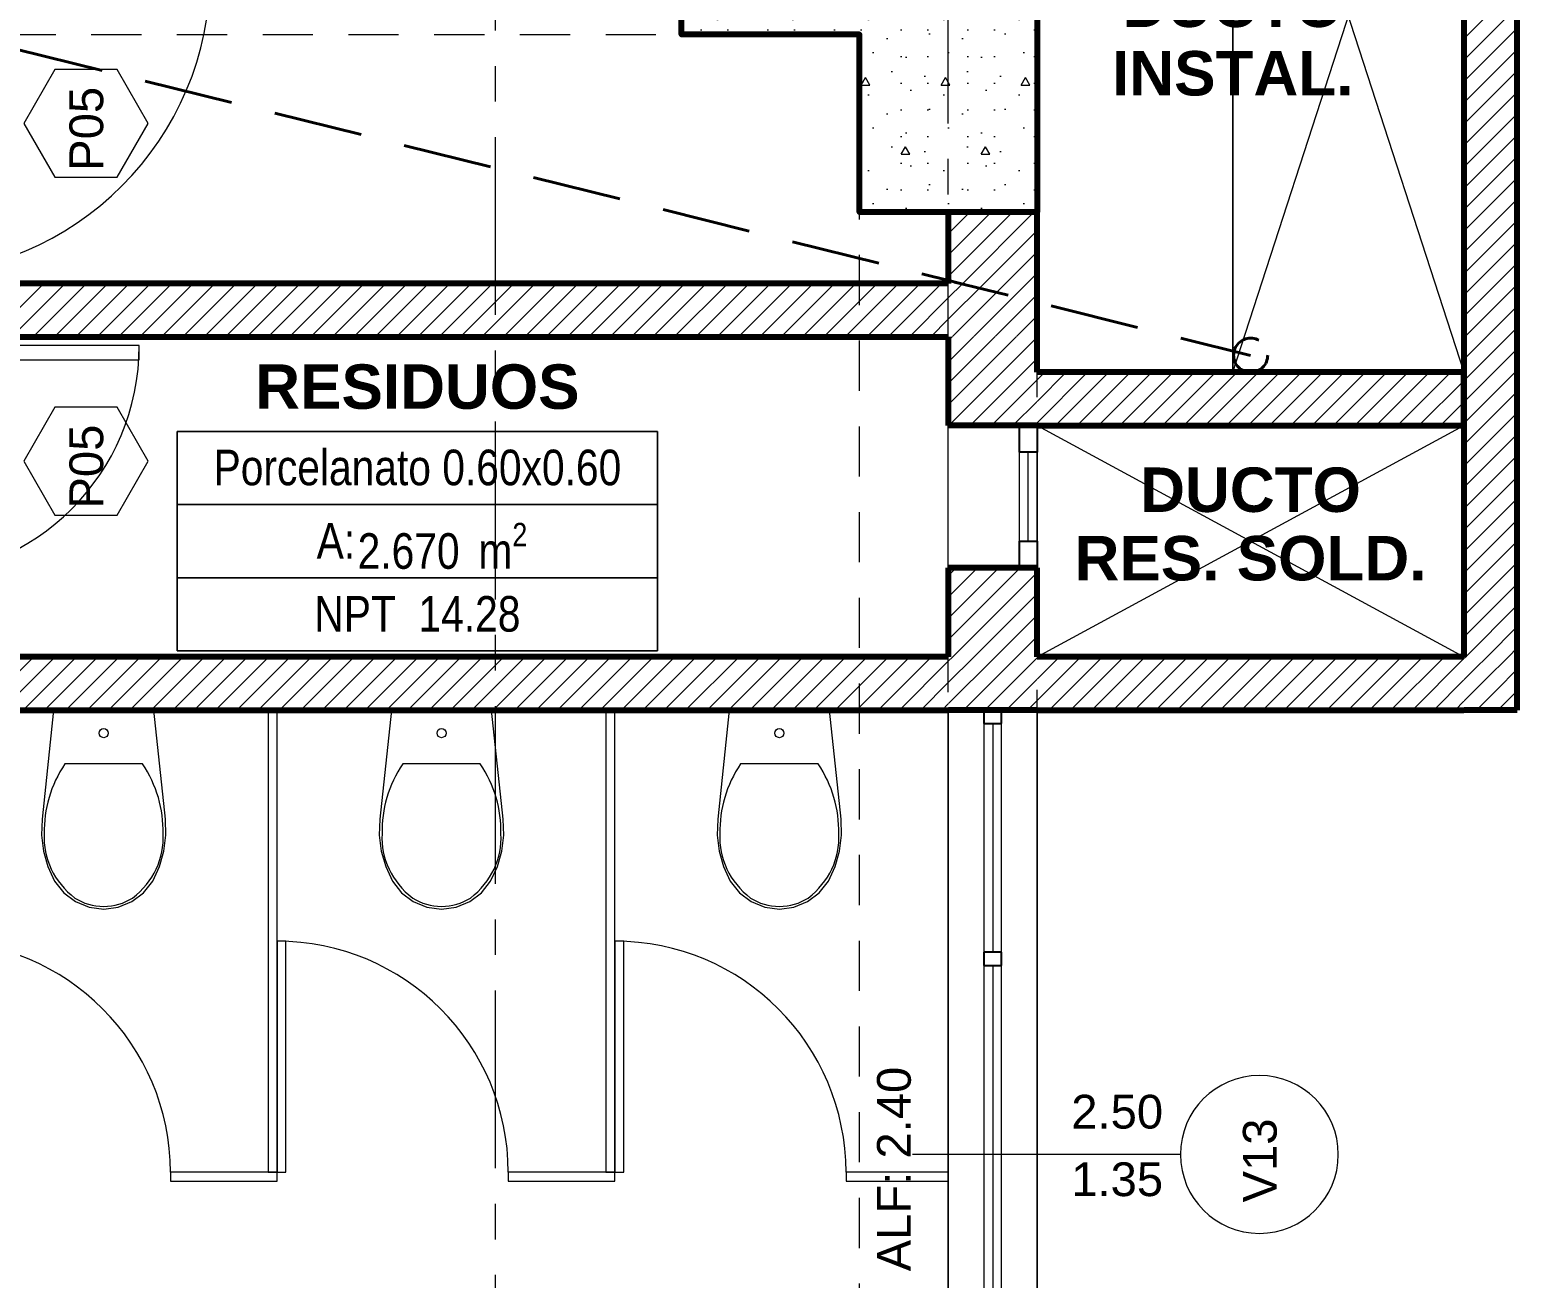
# Model space of a CAD drawing. Header units: inches. Extents: x -38 to 5698, y -33 to 92.
# Drawn here: x 326.237 to 330.42, y 13.402 to 16.913 of the extents above; entities that cross this region are included whole.
import ezdxf

# ---------------------------------------------------------------- set-up
doc = ezdxf.new("R2010")
doc.units = ezdxf.units.IN
doc.header["$MEASUREMENT"] = 0
doc.set_wipeout_variables(frame=1)
for name, pattern in [('A-PB$0$HIDDEN', [0.375, 0.25, -0.125]), ('ACAD_ISO04W100', [30, 24, -3, 0, -3]), ('CONTINUA', [0]), ('Hidden Line', [0.195611, 0.141111, -0.0545]), ('Punto & Raya', [0.65, 0.5, -0.075, 0, -0.075]), ('Wipeout_Contour', [1, 0, -1])]:
    doc.linetypes.add(name, pattern=pattern)
for name, color, linetype in [('02 _ ARQ _ ALB _ Ejes Generales', 7, 'Continuous'), ('02 _ ARQ _ ZON _ Espacio.3D', 7, 'Continuous'), ('08 _ STR _ EXT _ 06 Columnas', 7, 'Continuous'), ('08 _ STR _ EXT _ 07 Losa Aligerada', 7, 'Continuous'), ('08 _ STR _ EXT _ 09 Vigas', 7, 'Continuous'), ('Dibujo 2D - General', 7, 'Continuous'), ('Estructura - 04 MURO', 253, 'Continuous'), ('Interior - Sanitarios', 7, 'Continuous'), ('Marcador - Secciones', 251, 'Continuous'), ('Notas - Textos', 7, 'Continuous')]:
    doc.layers.add(name, color=color, linetype=linetype)
doc.layers.add('distribucion a sub tableros', color=210, linetype='CONTINUA', lineweight=40)
doc.styles.add('Estilo_Generado_4', font='swisse.ttf')
doc.styles.add('Estilo_Generado_8', font='arialbd.ttf')
doc.styles.add('Estilo_Generado_9', font='ARIALN.TTF')
pattern_1 = [(45, (277.50004, 6e-09), (-0.030052038, 0.030052038), [])]

msp = doc.modelspace()

# ---------------------------------------------------------------- linework, layer by layer
at = {"layer": '02 _ ARQ _ ZON _ Espacio.3D', "color": 252, "linetype": 'Continuous', "lineweight": 13}
for p, q in [((328.0023, 15.7837), (326.652, 15.7837)), ((326.652, 15.7837), (326.652, 15.166)), ((326.652, 15.7837), (328.0023, 15.7837)), ((326.652, 15.5778), (326.652, 15.7837)), ((328.0023, 15.166), (328.0023, 15.7837)), ((328.0023, 15.7837), (328.0023, 15.5778)), ((328.0023, 15.5778), (326.652, 15.5778)), ((326.652, 15.5778), (328.0023, 15.5778)), ((326.652, 15.3719), (326.652, 15.5778)), ((328.0023, 15.5778), (328.0023, 15.3719)), ((328.0023, 15.3719), (326.652, 15.3719)), ((326.652, 15.3719), (328.0023, 15.3719)), ((326.652, 15.166), (326.652, 15.3719)), ((328.0023, 15.3719), (328.0023, 15.166)), ((326.652, 15.166), (328.0023, 15.166)), ((328.0023, 15.166), (326.652, 15.166))]:
    msp.add_line(p, q, dxfattribs=at)
at = {"layer": '02 _ ARQ _ ZON _ Espacio.3D', "color": 9, "linetype": 'Continuous', "lineweight": 5, "flags": 128}
for points in [[(325.47, 20.1), (325.47, 17.2499), (326.795, 17.2499), (326.795, 17.0999), (325.82, 17.0999), (325.82, 16.1999), (328.82, 16.1999), (328.82, 16.4), (328.57, 16.4), (328.57, 16.9), (328.07, 16.9), (328.07, 17.4), (328.82, 17.4), (328.82, 20.1)], [(325.97, 15.1499), (328.8199, 15.1499), (328.82, 16.0499), (325.82, 16.0499), (325.82, 15.3499), (325.97, 15.3499)], [(324.92, 15.1235), (324.92, 11.7), (328.82, 11.7), (328.82, 14.9999), (325.97, 14.9999), (325.97, 13.6749), (325.82, 13.6749), (325.82, 15.1235)]]:
    msp.add_lwpolyline(points, close=True, dxfattribs=at)
at = {"layer": '08 _ STR _ EXT _ 07 Losa Aligerada', "color": 7, "linetype": 'Continuous', "lineweight": 18, "flags": 128}
msp.add_lwpolyline([(320.8699, 5.6637), (322.07, 5.6637), (322.07, 7.2), (329.07, 7.2), (329.07, 14.9999), (329.07, 15.1499), (329.07, 15.1499), (329.07, 15.7999), (329.07, 15.7999), (329.07, 18.1001), (329.07, 20.35), (326.57, 20.35), (324.17, 20.35), (324.17, 22.35), (324.17, 22.6), (324.17, 24.5), (324.17, 24.75), (324.17, 26.75), (329.07, 26.75), (329.07, 29.7)], dxfattribs=at)
for points in [[(330.42, 18.1001), (329.07, 18.1001), (329.07, 15.7999), (330.27, 15.7999), (330.27, 15.1499), (329.07, 15.1499), (329.07, 14.9999), (330.42, 14.9999)], [(329.62, 17.9499), (330.27, 17.9499), (330.27, 15.9499), (329.62, 15.9499)]]:
    msp.add_lwpolyline(points, close=True, dxfattribs=at)
at = {"layer": '08 _ STR _ EXT _ 09 Vigas', "color": 251, "linetype": 'Hidden Line', "lineweight": 13}
msp.add_line((322.07, 16.9), (328.57, 16.9), dxfattribs=at)
msp.add_line((322.07, 16.9), (328.57, 16.9), dxfattribs=at)
at = {"layer": 'Estructura - 04 MURO', "color": 165, "linetype": 'Continuous', "lineweight": 15}
for p, q in [((326.545, 16.0249), (325.895, 16.0249)), ((326.545, 15.9849), (326.545, 16.0249)), ((325.895, 15.9849), (326.545, 15.9849)), ((329.0199, 15.4749), (329.02, 15.7249)), ((329.0449, 15.4749), (329.045, 15.7249)), ((329.07, 15.7249), (329.0699, 15.4749)), ((328.9199, 14.9624), (328.9199, 14.3188)), ((328.9449, 14.9624), (328.9449, 14.3188)), ((328.9699, 14.3188), (328.9699, 14.9624)), ((328.9199, 14.2813), (328.9199, 12.5375)), ((328.9449, 14.2813), (328.9449, 12.5375)), ((328.9699, 12.5375), (328.9699, 14.2813)), ((329.473, 13.75), (328.7199, 13.75))]:
    msp.add_line(p, q, dxfattribs=at)
at = {"layer": 'Estructura - 04 MURO', "color": 165, "linetype": 'Continuous', "lineweight": 25}
for p, q in [((329.07, 15.7249), (329.02, 15.7249)), ((329.0199, 15.4749), (329.0699, 15.4749)), ((328.9199, 14.9624), (328.9699, 14.9624)), ((328.9699, 14.3188), (328.9199, 14.3188)), ((328.9199, 14.3188), (328.9199, 14.3)), ((328.9699, 14.3), (328.9699, 14.3188)), ((328.9199, 14.3), (328.9199, 14.2813)), ((328.9199, 14.2813), (328.9699, 14.2813)), ((328.9699, 14.2813), (328.9699, 14.3))]:
    msp.add_line(p, q, dxfattribs=at)
at = {"layer": 'Estructura - 04 MURO', "color": 251, "linetype": 'Continuous', "lineweight": 13, "flags": 128}
for points in [[(326.57, 16.6499), (326.4825, 16.8015), (326.3075, 16.8015), (326.22, 16.6499), (326.3075, 16.4984), (326.4825, 16.4984)], [(326.57, 15.6999), (326.4825, 15.8515), (326.3075, 15.8515), (326.22, 15.6999), (326.3075, 15.5484), (326.4825, 15.5484)]]:
    msp.add_lwpolyline(points, close=True, dxfattribs=at)
msp.add_lwpolyline([(329.6949, 13.528, 1), (329.6949, 13.9719, 1)], format="xyb", close=True, dxfattribs=at)
at = {"layer": 'Estructura - 04 MURO', "color": 7, "linetype": 'Continuous', "lineweight": 15}
for centre, radius in [((325.895, 17.0749), 0.85), ((325.895, 16.0249), 0.65)]:
    msp.add_arc(centre, radius, 270, 360, dxfattribs=at)
at = {"layer": 'Interior - Sanitarios', "color": 251, "linetype": 'Continuous', "lineweight": 13}
for p, q in [((326.445, 14.8485), (326.3361, 14.8485)), ((326.554, 14.8485), (326.445, 14.8485)), ((327.395, 14.8485), (327.2861, 14.8485)), ((327.504, 14.8485), (327.395, 14.8485)), ((328.345, 14.8485), (328.2361, 14.8485)), ((328.454, 14.8485), (328.345, 14.8485))]:
    msp.add_line(p, q, dxfattribs=at)
at = {"layer": 'Interior - Sanitarios', "color": 175, "linetype": 'Continuous', "lineweight": 13}
for p, q in [((326.92, 13.6999), (326.6325, 13.6999)), ((326.6325, 13.6999), (326.6325, 13.6749)), ((326.9325, 13.6999), (326.92, 13.6999)), ((326.9325, 13.6749), (326.9325, 13.6999)), ((327.87, 13.6999), (327.5825, 13.6999)), ((327.5825, 13.6999), (327.5825, 13.6749)), ((327.8825, 13.6999), (327.87, 13.6999)), ((327.8825, 13.6749), (327.8825, 13.6999)), ((326.6325, 13.6749), (326.92, 13.6749)), ((326.92, 13.6749), (326.9325, 13.6749)), ((327.5825, 13.6749), (327.87, 13.6749)), ((327.87, 13.6749), (327.8825, 13.6749))]:
    msp.add_line(p, q, dxfattribs=at)
at = {"layer": 'Interior - Sanitarios', "color": 251, "linetype": 'Continuous', "lineweight": 13, "flags": 128}
for points in [[(326.2756, 14.6032), (326.288, 14.5597), (326.307, 14.5186), (326.3326, 14.486), (326.3657, 14.4611), (326.404, 14.4454), (326.445, 14.4399), (326.4861, 14.4454), (326.5244, 14.4611), (326.5574, 14.486), (326.583, 14.5186), (326.602, 14.5597), (326.6144, 14.6032), (326.6199, 14.6481), (326.6184, 14.6933), (326.586, 14.9999), (326.304, 14.9999), (326.2717, 14.6933), (326.2701, 14.6481)], [(327.2256, 14.6032), (327.238, 14.5597), (327.257, 14.5186), (327.2826, 14.486), (327.3157, 14.4611), (327.354, 14.4454), (327.395, 14.4399), (327.4361, 14.4454), (327.4744, 14.4611), (327.5074, 14.486), (327.533, 14.5186), (327.552, 14.5597), (327.5644, 14.6032), (327.5699, 14.6481), (327.5684, 14.6933), (327.536, 14.9999), (327.254, 14.9999), (327.2217, 14.6933), (327.2201, 14.6481)], [(328.1756, 14.6032), (328.188, 14.5597), (328.207, 14.5186), (328.2326, 14.486), (328.2657, 14.4611), (328.304, 14.4454), (328.345, 14.4399), (328.3861, 14.4454), (328.4244, 14.4611), (328.4574, 14.486), (328.483, 14.5186), (328.502, 14.5597), (328.5144, 14.6032), (328.5199, 14.6481), (328.5184, 14.6933), (328.486, 14.9999), (328.204, 14.9999), (328.1717, 14.6933), (328.1701, 14.6481)]]:
    msp.add_lwpolyline(points, close=True, dxfattribs=at)
at = {"layer": 'Interior - Sanitarios', "color": 175, "linetype": 'Continuous', "lineweight": 13, "flags": 128}
for points in [[(326.9325, 14.9999), (326.9075, 14.9999), (326.9075, 13.6999), (326.9325, 13.6999)], [(327.8825, 14.9999), (327.8575, 14.9999), (327.8575, 13.6999), (327.8825, 13.6999)], [(328.82, 13.6749), (328.82, 13.6999), (328.5325, 13.6999), (328.5325, 13.6749)]]:
    msp.add_lwpolyline(points, close=True, dxfattribs=at)
at = {"layer": 'Interior - Sanitarios', "color": 7, "linetype": 'Continuous', "lineweight": 13, "flags": 128}
for points in [[(326.9575, 13.6999), (326.9575, 14.3499), (326.9325, 14.3499), (326.9325, 13.6999)], [(327.9075, 13.6999), (327.9075, 14.3499), (327.8825, 14.3499), (327.8825, 13.6999)]]:
    msp.add_lwpolyline(points, close=True, dxfattribs=at)
at = {"layer": 'Interior - Sanitarios', "color": 251, "linetype": 'Continuous', "lineweight": 13}
for centre in [(326.445, 14.9349), (327.395, 14.9349), (328.345, 14.9349)]:
    msp.add_circle(centre, 0.0127, dxfattribs=at)
at = {"layer": 'Interior - Sanitarios', "color": 7, "linetype": 'Continuous', "lineweight": 13}
for centre in [(325.9825, 13.6999), (326.9325, 13.6999), (327.8825, 13.6999)]:
    msp.add_arc(centre, 0.65, 0, 90, dxfattribs=at)
at = {"layer": 'Interior - Sanitarios', "color": 251, "linetype": 'Continuous', "lineweight": 13}
for centre, major_axis, start_param, end_param in [((326.7031, 14.6605), (0.4253, 0), 2.612188, 3.165208), ((326.1869, 14.6605), (0.4253, 0), 6.259567, 6.812588), ((327.6531, 14.6605), (0.4253, 0), 2.612188, 3.165208), ((327.1369, 14.6605), (0.4253, 0), 6.259567, 6.812588), ((328.6031, 14.6605), (0.4253, 0), 2.612188, 3.165208), ((328.0869, 14.6605), (0.4253, 0), 6.259567, 6.812588), ((326.5345, 14.6392), (0.2569, 0), 3.085861, 3.98645), ((326.3556, 14.6392), (0.2569, 0), 5.438324, 6.338913), ((327.4845, 14.6392), (0.2569, 0), 3.085861, 3.98645), ((327.3056, 14.6392), (0.2569, 0), 5.438324, 6.338913), ((328.4345, 14.6392), (0.2569, 0), 3.085861, 3.98645), ((328.2556, 14.6392), (0.2569, 0), 5.438324, 6.338913), ((326.4458, 14.5688), (0.1385, 0), 4.079884, 4.706528), ((326.4442, 14.5688), (0.1385, 0), 4.71825, 5.344894), ((327.3958, 14.5688), (0.1385, 0), 4.079884, 4.706528), ((327.3942, 14.5688), (0.1385, 0), 4.71825, 5.344894), ((328.3458, 14.5688), (0.1385, 0), 4.079884, 4.706528), ((328.3442, 14.5688), (0.1385, 0), 4.71825, 5.344894)]:
    msp.add_ellipse(centre, major_axis=major_axis, ratio=0.875546, start_param=start_param, end_param=end_param, dxfattribs=at)

# ---------------------------------------------------------------- texts
at = {"layer": '02 _ ARQ _ ZON _ Espacio.3D', "color": 252, "lineweight": 25, "attachment_point": 2}
for s, insert, char_height, style in [('\\A1;{\\pqc;\\pt0;\\fArial|b1|i0|c0|p34;RESIDUOS}', (327.3272, 15.9721), 0.125, 'Estilo_Generado_8'), ('\\A1;{\\pqc;\\pt0;\\fArial Narrow|b0|i0|c0|p34;Porcelanato 0.60x0.60}', (327.3272, 15.7322), 0.1, 'Estilo_Generado_9'), ('\\A1;{\\pqc;\\pt0;\\fArial Narrow|b0|i0|c0|p34;A: }', (327.098, 15.5259), 0.1, 'Estilo_Generado_9'), ('\\A1;{\\pqc;\\pt0,0.3;\\fArial Narrow|b0|i0|c0|p34;2.670\\fArial Narrow|b0|i0|c0|p34;\\A1{\\H.66x;\\S^  ;}\\fArial Narrow|b0|i0|c0|p34; m\\fArial Narrow|b0|i0|c0|p34;\\A1{\\H.66x;\\S2^  ;}}', (327.3977, 15.5264), 0.1, 'Estilo_Generado_9'), ('\\A1;{\\pqc;\\pt0;\\fArial Narrow|b0|i0|c0|p34;NPT  14.28}', (327.3272, 15.3205), 0.1, 'Estilo_Generado_9')]:
    msp.add_mtext(s, dxfattribs=dict(at, insert=insert, char_height=char_height, style=style))
at = {"layer": 'Estructura - 04 MURO', "color": 251, "lineweight": 25, "char_height": 0.095, "attachment_point": 7, "rotation": 90, "style": 'Estilo_Generado_4'}
for s, insert in [('\\A1;{\\pql;\\pt0;\\fSwis721 Ex BT|b0|i0|c0|p34;P05\\fSwis721 Ex BT|b0|i0|c0|p34;\\fSwis721 Ex BT|b0|i0|c0|p34;\\fSwis721 Ex BT|b0|i0|c0|p34;}', (326.445, 16.5166)), ('\\A1;{\\pql;\\pt0;\\fSwis721 Ex BT|b0|i0|c0|p34;P05\\fSwis721 Ex BT|b0|i0|c0|p34;\\fSwis721 Ex BT|b0|i0|c0|p34;\\fSwis721 Ex BT|b0|i0|c0|p34;}', (326.445, 15.5666)), ('\\A1;{\\pql;\\pt0;\\fSwis721 Ex BT|b0|i0|c0|p34;ALF: 2.40\\fSwis721 Ex BT|b0|i0|c0|p34;\\A1{\\H.66x;\\S^  ;}\\fSwis721 Ex BT|b0|i0|c0|p34;\\fSwis721 Ex BT|b0|i0|c0|p34;}', (328.7424, 13.4212)), ('\\A1;{\\pql;\\pt0;\\fSwis721 Ex BT|b0|i0|c0|p34;V13\\fSwis721 Ex BT|b0|i0|c0|p34;\\fSwis721 Ex BT|b0|i0|c0|p34;\\fSwis721 Ex BT|b0|i0|c0|p34;}', (329.7449, 13.6149))]:
    msp.add_mtext(s, dxfattribs=dict(at, insert=insert))
at = {"layer": 'Estructura - 04 MURO', "color": 251, "lineweight": 25, "char_height": 0.095, "attachment_point": 7, "style": 'Estilo_Generado_4'}
for s, insert in [('\\A1;{\\pql;\\pt0;\\fSwis721 Ex BT|b0|i0|c0|p34;2.50\\fSwis721 Ex BT|b0|i0|c0|p34;\\A1{\\H.66x;\\S^  ;}\\fSwis721 Ex BT|b0|i0|c0|p34;\\fSwis721 Ex BT|b0|i0|c0|p34;}', (329.1659, 13.795)), ('\\A1;{\\pql;\\pt0;\\fSwis721 Ex BT|b0|i0|c0|p34;1.35\\fSwis721 Ex BT|b0|i0|c0|p34;\\A1{\\H.66x;\\S^  ;}\\fSwis721 Ex BT|b0|i0|c0|p34;\\fSwis721 Ex BT|b0|i0|c0|p34;}', (329.1659, 13.605))]:
    msp.add_mtext(s, dxfattribs=dict(at, insert=insert))
at = {"layer": 'Notas - Textos', "color": 251, "linetype": 'Continuous', "lineweight": 25, "char_height": 0.125, "attachment_point": 2, "line_spacing_factor": 0.924085, "style": 'Estilo_Generado_8'}
for s, insert in [('\\A1;{\\pqc;\\fArial|b1|i0|c0|p34;DUCTO \\P\\pqc;\\fArial|b1|i0|c0|p34;INSTAL.}', (329.62, 17.046)), ('\\A1;{\\pqc;\\fArial|b1|i0|c0|p34;DUCTO \\P\\pqc;\\fArial|b1|i0|c0|p34;RES\\fArial|b1|i0|c0|p34;.\\fArial|b1|i0|c0|p34; SOLD.}', (329.67, 15.6821))]:
    msp.add_mtext(s, dxfattribs=dict(at, insert=insert))

# ---------------------------------------------------------------- next in the draw order: wipeouts: each hides what was drawn before it
at = {"color": 254, "linetype": 'Wipeout_Contour', "lineweight": 0, "ltscale": 9854.699384}
msp.add_wipeout([(328.82, 16.1999), (328.82, 16.0499), (329.07, 16.0499), (329.07, 16.1999)], dxfattribs=at).dxf.layer = 'Estructura - 04 MURO'
at = {"color": 254, "linetype": 'Wipeout_Contour', "lineweight": 0, "ltscale": 9854.672418}
msp.add_wipeout([(329.0699, 15.1499), (328.8199, 15.1499), (328.8199, 14.9999), (329.0699, 14.9999)], dxfattribs=at).dxf.layer = 'Estructura - 04 MURO'
at = {"color": 254, "linetype": 'Wipeout_Contour', "lineweight": 0, "ltscale": 7395.6261}
msp.add_wipeout([(330.27, 14.9999), (330.42, 14.9999), (330.27, 15.1499)], dxfattribs=at).dxf.layer = 'Estructura - 04 MURO'

# ---------------------------------------------------------------- next in the draw order: hatches: boundary and pattern name
at = {"layer": 'Estructura - 04 MURO', "linetype": 'Continuous', "lineweight": 5}
h = msp.add_hatch(dxfattribs=at)
h.set_pattern_fill('LADRILLO_COMÚN_0002', color=252, style=0, pattern_type=2)
h.set_pattern_definition(pattern_1)
h.paths.add_polyline_path([(328.82, 16.1999), (328.82, 16.0499), (329.07, 16.0499), (329.07, 16.1999)])
h = msp.add_hatch(dxfattribs=at)
h.set_pattern_fill('LADRILLO_COMÚN_0002', color=252, style=0, pattern_type=2)
h.set_pattern_definition(pattern_1)
h.paths.add_polyline_path([(329.0699, 15.1499), (328.8199, 15.1499), (328.8199, 14.9999), (329.0699, 14.9999)])
h = msp.add_hatch(dxfattribs=at)
h.set_pattern_fill('LADRILLO_COMÚN_0002', color=252, style=0, pattern_type=2)
h.set_pattern_definition(pattern_1)
h.paths.add_polyline_path([(330.27, 14.9999), (330.42, 14.9999), (330.27, 15.1499)])

# ---------------------------------------------------------------- next in the draw order: linework, layer by layer
at = {"layer": 'Estructura - 04 MURO', "color": 7, "linetype": 'Continuous', "lineweight": 80}
for p, q in [((329.07, 16.0499), (329.07, 16.1999)), ((328.9199, 14.9999), (328.8199, 14.9999)), ((328.9199, 14.9999), (328.8199, 14.9999)), ((328.9699, 14.9999), (328.9199, 14.9999)), ((328.9699, 14.9999), (328.9199, 14.9999)), ((328.9699, 14.9999), (328.9199, 14.9999)), ((329.0699, 14.9999), (328.9699, 14.9999)), ((329.0699, 14.9999), (328.9699, 14.9999))]:
    msp.add_line(p, q, dxfattribs=at)
at = {"layer": 'Estructura - 04 MURO', "color": 165, "linetype": 'Continuous', "lineweight": 15}
for p, q in [((328.8199, 14.9999), (328.8199, 12.5)), ((329.0699, 14.9999), (329.0699, 12.5))]:
    msp.add_line(p, q, dxfattribs=at)
at = {"layer": 'Estructura - 04 MURO', "color": 165, "linetype": 'Continuous', "lineweight": 25}
for p, q in [((328.9199, 14.9999), (328.9199, 14.9624)), ((328.9699, 14.9624), (328.9699, 14.9999))]:
    msp.add_line(p, q, dxfattribs=at)

# ---------------------------------------------------------------- next in the draw order: wipeouts: each hides what was drawn before it
at = {"color": 254, "linetype": 'Wipeout_Contour', "lineweight": 0, "ltscale": 9848.499606}
msp.add_wipeout([(325.97, 16.0499), (328.82, 16.0499), (328.82, 16.1999), (325.97, 16.1999)], dxfattribs=at).dxf.layer = 'Estructura - 04 MURO'
at = {"color": 254, "linetype": 'Wipeout_Contour', "lineweight": 0, "ltscale": 9854.677401}
msp.add_wipeout([(328.8199, 15.1499), (329.0699, 15.1499), (329.0699, 15.3999), (328.8199, 15.3999)], dxfattribs=at).dxf.layer = 'Estructura - 04 MURO'
at = {"color": 254, "linetype": 'Wipeout_Contour', "lineweight": 0, "ltscale": 7394.783149}
msp.add_wipeout([(330.27, 15.1499), (330.42, 14.9999), (330.42, 15.1499)], dxfattribs=at).dxf.layer = 'Estructura - 04 MURO'

# ---------------------------------------------------------------- next in the draw order: hatches: boundary and pattern name
at = {"layer": 'Estructura - 04 MURO', "linetype": 'Continuous', "lineweight": 5}
h = msp.add_hatch(dxfattribs=at)
h.set_pattern_fill('LADRILLO_COMÚN_0002', color=252, style=0, pattern_type=2)
h.set_pattern_definition(pattern_1)
h.paths.add_polyline_path([(325.97, 16.0499), (328.82, 16.0499), (328.82, 16.1999), (325.97, 16.1999)])
h = msp.add_hatch(dxfattribs=at)
h.set_pattern_fill('LADRILLO_COMÚN_0002', color=252, style=0, pattern_type=2)
h.set_pattern_definition(pattern_1)
h.paths.add_polyline_path([(328.8199, 15.1499), (329.0699, 15.1499), (329.0699, 15.3999), (328.8199, 15.3999)])
h = msp.add_hatch(dxfattribs=at)
h.set_pattern_fill('LADRILLO_COMÚN_0002', color=252, style=0, pattern_type=2)
h.set_pattern_definition(pattern_1)
h.paths.add_polyline_path([(330.27, 15.1499), (330.42, 14.9999), (330.42, 15.1499)])

# ---------------------------------------------------------------- next in the draw order: linework, layer by layer
at = {"layer": 'Estructura - 04 MURO', "color": 165, "linetype": 'Continuous', "lineweight": 25}
for p, q in [((329.0199, 15.3999), (329.0199, 15.4749)), ((329.0699, 15.4749), (329.0699, 15.3999))]:
    msp.add_line(p, q, dxfattribs=at)
at = {"layer": 'Estructura - 04 MURO', "color": 7, "linetype": 'Continuous', "lineweight": 80}
for p, q in [((329.0199, 15.3999), (328.8199, 15.3999)), ((329.0199, 15.3999), (328.8199, 15.3999)), ((329.0699, 15.3999), (329.0199, 15.3999)), ((329.0699, 15.3999), (329.0199, 15.3999)), ((329.0699, 15.3999), (329.0199, 15.3999))]:
    msp.add_line(p, q, dxfattribs=at)
at = {"layer": 'Estructura - 04 MURO', "color": 7, "linetype": 'Continuous', "lineweight": 80, "flags": 128}
for points in [[(328.82, 16.1999), (325.97, 16.1999)], [(325.97, 16.0499), (328.82, 16.0499)], [(328.8199, 15.3999), (328.8199, 15.1499)], [(329.0699, 15.1499), (329.0699, 15.3999)], [(330.42, 14.9999), (330.27, 14.9999)]]:
    msp.add_lwpolyline(points, dxfattribs=at)

# ---------------------------------------------------------------- next in the draw order: wipeouts: each hides what was drawn before it
at = {"color": 254, "linetype": 'Wipeout_Contour', "lineweight": 0, "ltscale": 9854.704066}
msp.add_wipeout([(328.82, 16.4), (328.82, 16.1999), (329.07, 16.1999), (329.07, 16.4)], dxfattribs=at).dxf.layer = 'Estructura - 04 MURO'
at = {"color": 254, "linetype": 'Wipeout_Contour', "lineweight": 0, "ltscale": 9854.694113}
msp.add_wipeout([(328.82, 15.7999), (329.07, 15.7999), (329.07, 16.0499), (328.82, 16.0499)], dxfattribs=at).dxf.layer = 'Estructura - 04 MURO'
at = {"color": 254, "linetype": 'Wipeout_Contour', "lineweight": 0, "ltscale": 9848.172787}
msp.add_wipeout([(325.82, 15.1499), (325.82, 14.9999), (328.8199, 14.9999), (328.8199, 15.1499)], dxfattribs=at).dxf.layer = 'Estructura - 04 MURO'

# ---------------------------------------------------------------- next in the draw order: hatches: boundary and pattern name
at = {"layer": '08 _ STR _ EXT _ 06 Columnas', "linetype": 'Continuous', "lineweight": 9}
h = msp.add_hatch(dxfattribs=at)
h.set_pattern_fill('HORMIGÓN_EN_MASA_0002', style=0, pattern_type=2)
h.set_pattern_definition([(0, (277.50004, 6e-09), (0, 0.3897114), [0.024375, -0.200625]), (0, (277.61254, 0.19486), (0, 0.3897114), [0.024375, -0.200625]), (60, (277.50004, 6e-09), (-0.3375, 0.1948557), [0.024375, -0.200625]), (60, (277.72504, 6e-09), (-0.3375, 0.1948557), [0.024375, -0.200625]), (120, (277.5244, 6e-09), (0.3375, 0.1948557), [0.024375, -0.200625]), (120, (277.7494, 6e-09), (0.3375, 0.1948557), [0.024375, -0.200625]), (0, (277.50004, 0.0375), (0, 0.075), [0, -0.075, 0, -0.1125]), (45, (277.53754, 0.0375), (-0.05303301, 0.05303301), [0, -0.05625, 0, -0.09375])])
h.paths.add_polyline_path([(328.07, 17.4), (328.07, 16.9), (328.57, 16.9), (328.57, 16.4), (329.07, 16.4), (329.07, 17.4)])
at = {"layer": 'Estructura - 04 MURO', "linetype": 'Continuous', "lineweight": 5}
h = msp.add_hatch(dxfattribs=at)
h.set_pattern_fill('LADRILLO_COMÚN_0002', color=252, style=0, pattern_type=2)
h.set_pattern_definition(pattern_1)
h.paths.add_polyline_path([(328.82, 16.4), (328.82, 16.1999), (329.07, 16.1999), (329.07, 16.4)])
h = msp.add_hatch(dxfattribs=at)
h.set_pattern_fill('LADRILLO_COMÚN_0002', color=252, style=0, pattern_type=2)
h.set_pattern_definition(pattern_1)
h.paths.add_polyline_path([(328.82, 15.7999), (329.07, 15.7999), (329.07, 16.0499), (328.82, 16.0499)])
h = msp.add_hatch(dxfattribs=at)
h.set_pattern_fill('LADRILLO_COMÚN_0002', color=252, style=0, pattern_type=2)
h.set_pattern_definition(pattern_1)
h.paths.add_polyline_path([(325.82, 15.1499), (325.82, 14.9999), (328.8199, 14.9999), (328.8199, 15.1499)])

# ---------------------------------------------------------------- next in the draw order: linework, layer by layer
at = {"layer": '02 _ ARQ _ ALB _ Ejes Generales', "color": 252, "linetype": 'Punto & Raya', "lineweight": 13}
msp.add_line((328.82, 3.05), (328.82, 44.9), dxfattribs=at)
at = {"layer": '08 _ STR _ EXT _ 06 Columnas', "color": 7, "linetype": 'Continuous', "lineweight": 80, "flags": 128}
msp.add_lwpolyline([(328.07, 17.4), (329.07, 17.4), (329.07, 16.4), (328.57, 16.4), (328.57, 16.9), (328.07, 16.9)], close=True, dxfattribs=at)
at = {"layer": '08 _ STR _ EXT _ 09 Vigas', "color": 251, "linetype": 'Hidden Line', "lineweight": 13}
msp.add_line((328.57, 7.7), (328.57, 16.9), dxfattribs=at)
at = {"layer": 'distribucion a sub tableros', "linetype": 'A-PB$0$HIDDEN', "lineweight": 40}
msp.add_line((322.9225, 17.6722), (329.6702, 15.9973), dxfattribs=at)
at = {"layer": 'Estructura - 04 MURO', "color": 165, "linetype": 'Continuous', "lineweight": 15}
for p, q in [((328.8199, 15.3999), (328.82, 15.7999)), ((329.0699, 15.3999), (329.07, 15.7999))]:
    msp.add_line(p, q, dxfattribs=at)
at = {"layer": 'Estructura - 04 MURO', "color": 7, "linetype": 'Continuous', "lineweight": 80}
for p, q in [((329.02, 15.7999), (328.82, 15.7999)), ((329.02, 15.7999), (328.82, 15.7999)), ((329.07, 15.7999), (329.02, 15.7999)), ((329.07, 15.7999), (329.02, 15.7999)), ((329.07, 15.7999), (329.02, 15.7999))]:
    msp.add_line(p, q, dxfattribs=at)
at = {"layer": 'Estructura - 04 MURO', "color": 165, "linetype": 'Continuous', "lineweight": 25}
for p, q in [((329.02, 15.7249), (329.02, 15.7999)), ((329.07, 15.7999), (329.07, 15.7249))]:
    msp.add_line(p, q, dxfattribs=at)
at = {"layer": 'Estructura - 04 MURO', "color": 7, "linetype": 'Continuous', "lineweight": 80, "flags": 128}
for points in [[(328.82, 16.4), (328.82, 16.1999)], [(329.07, 15.9499), (329.07, 16.4)], [(328.82, 16.0499), (328.82, 15.7999)], [(328.8199, 15.1499), (325.97, 15.1499)], [(325.97, 14.9999), (328.8199, 14.9999)]]:
    msp.add_lwpolyline(points, dxfattribs=at)
at = {"layer": 'Marcador - Secciones', "color": 251, "linetype": 'Punto & Raya', "lineweight": 13}
msp.add_line((327.5454, 46.2111), (327.5454, 0.9472), dxfattribs=at)

# ---------------------------------------------------------------- next in the draw order: wipeouts: each hides what was drawn before it
at = {"color": 254, "linetype": 'Wipeout_Contour', "lineweight": 0, "ltscale": 9857.592792}
msp.add_wipeout([(329.07, 15.7999), (330.27, 15.7999), (330.27, 15.9499), (329.07, 15.9499)], dxfattribs=at).dxf.layer = 'Estructura - 04 MURO'

# ---------------------------------------------------------------- next in the draw order: hatches: boundary and pattern name
at = {"layer": 'Estructura - 04 MURO', "linetype": 'Continuous', "lineweight": 5}
h = msp.add_hatch(dxfattribs=at)
h.set_pattern_fill('LADRILLO_COMÚN_0002', color=252, style=0, pattern_type=2)
h.set_pattern_definition(pattern_1)
h.paths.add_polyline_path([(329.07, 15.7999), (330.27, 15.7999), (330.27, 15.9499), (329.07, 15.9499)])

# ---------------------------------------------------------------- next in the draw order: linework, layer by layer
at = {"layer": 'distribucion a sub tableros', "linetype": 'A-PB$0$HIDDEN', "lineweight": 40}
msp.add_circle((329.6704, 15.9979), 0.048, dxfattribs=at)
at = {"layer": 'Estructura - 04 MURO', "color": 7, "linetype": 'Continuous', "lineweight": 80, "flags": 128}
for points in [[(330.27, 15.9499), (329.07, 15.9499)], [(330.27, 15.7999), (330.27, 15.9499)], [(329.07, 15.7999), (330.27, 15.7999)]]:
    msp.add_lwpolyline(points, dxfattribs=at)

# ---------------------------------------------------------------- next in the draw order: wipeouts: each hides what was drawn before it
at = {"color": 254, "linetype": 'Wipeout_Contour', "lineweight": 0, "ltscale": 9860.31228}
msp.add_wipeout([(330.27, 17.9501), (330.27, 15.1499), (330.42, 15.1499), (330.42, 17.9501)], dxfattribs=at).dxf.layer = 'Estructura - 04 MURO'

# ---------------------------------------------------------------- next in the draw order: hatches: boundary and pattern name
at = {"layer": 'Estructura - 04 MURO', "linetype": 'Continuous', "lineweight": 5}
h = msp.add_hatch(dxfattribs=at)
h.set_pattern_fill('LADRILLO_COMÚN_0002', color=252, style=0, pattern_type=2)
h.set_pattern_definition(pattern_1)
h.paths.add_polyline_path([(330.27, 17.9501), (330.27, 15.1499), (330.42, 15.1499), (330.42, 17.9501)])

# ---------------------------------------------------------------- next in the draw order: linework, layer by layer
at = {"layer": 'Dibujo 2D - General', "color": 7, "linetype": 'ACAD_ISO04W100', "lineweight": 13}
for p, q in [((329.62, 17.9501), (330.27, 15.9499)), ((329.62, 15.9499), (330.27, 17.9501)), ((329.62, 15.9499), (330.27, 17.9499)), ((329.62, 17.9499), (330.27, 15.9499))]:
    msp.add_line(p, q, dxfattribs=at)
msp.add_lwpolyline([(329.62, 15.9499), (330.27, 15.9499), (330.27, 17.9501), (329.62, 17.9501)], close=True, dxfattribs=at)
at = {"layer": 'Estructura - 04 MURO', "color": 7, "linetype": 'Continuous', "lineweight": 80, "flags": 128}
for points in [[(330.42, 14.9999), (330.42, 18.1001)], [(330.27, 17.9501), (330.27, 15.1499)]]:
    msp.add_lwpolyline(points, dxfattribs=at)

# ---------------------------------------------------------------- next in the draw order: wipeouts: each hides what was drawn before it
at = {"color": 254, "linetype": 'Wipeout_Contour', "lineweight": 0, "ltscale": 9857.572632}
msp.add_wipeout([(330.27, 15.1499), (329.0699, 15.1499), (329.0699, 14.9999), (330.27, 14.9999)], dxfattribs=at).dxf.layer = 'Estructura - 04 MURO'

# ---------------------------------------------------------------- next in the draw order: hatches: boundary and pattern name
at = {"layer": 'Estructura - 04 MURO', "linetype": 'Continuous', "lineweight": 5}
h = msp.add_hatch(dxfattribs=at)
h.set_pattern_fill('LADRILLO_COMÚN_0002', color=252, style=0, pattern_type=2)
h.set_pattern_definition(pattern_1)
h.paths.add_polyline_path([(330.27, 15.1499), (329.0699, 15.1499), (329.0699, 14.9999), (330.27, 14.9999)])

# ---------------------------------------------------------------- next in the draw order: linework, layer by layer
at = {"layer": '08 _ STR _ EXT _ 09 Vigas', "color": 251, "linetype": 'Hidden Line', "lineweight": 13}
msp.add_line((329.07, 7.2), (329.07, 39.9), dxfattribs=at)
at = {"layer": 'Dibujo 2D - General', "color": 7, "linetype": 'ACAD_ISO04W100', "lineweight": 13}
for p, q in [((329.07, 15.1499), (330.27, 15.7999)), ((329.07, 15.7999), (330.27, 15.1499))]:
    msp.add_line(p, q, dxfattribs=at)
at = {"layer": 'Estructura - 04 MURO', "color": 7, "linetype": 'Continuous', "lineweight": 80, "flags": 128}
for points in [[(330.27, 15.1499), (329.0699, 15.1499)], [(329.0699, 14.9999), (330.27, 14.9999)]]:
    msp.add_lwpolyline(points, dxfattribs=at)

doc.saveas('drawing.dxf')
